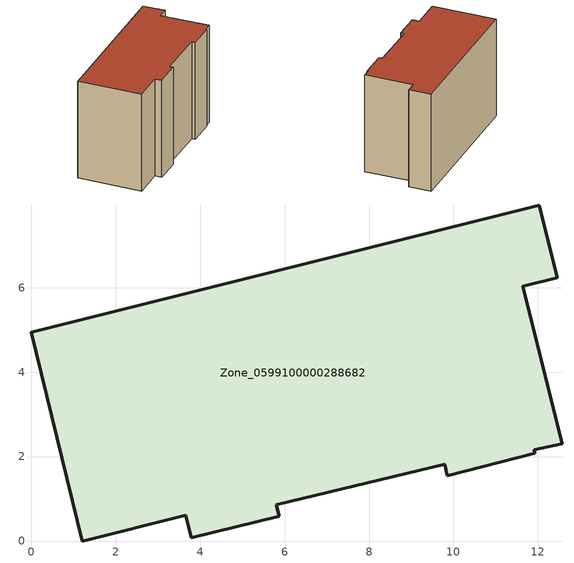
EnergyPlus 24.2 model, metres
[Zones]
Zone_0599100000288682
 floor ground (C_G): 11.64,6.04 12.57,2.31 11.91,2.17 11.93,2.08 9.85,1.55 9.79,1.82 5.8,0.86 5.87,0.59 3.79,0.07 3.65,0.61 1.21,0 0,4.94 12.03,7.96 12.46,6.24 z0
 wall outside (C_F): 12.46,6.24 12.03,7.96 0,4.94 1.21,0 3.65,0.61 3.79,0.07 5.87,0.59 5.8,0.86 9.79,1.82 9.85,1.55 11.93,2.08 11.91,2.17 12.57,2.31 11.64,6.04 12.46,6.24 z0:8.06
 roof outside (C_R): 12.57,2.31 11.64,6.04 12.46,6.24 12.03,7.96 0,4.94 1.21,0 3.65,0.61 3.79,0.07 5.87,0.59 5.8,0.86 9.79,1.82 9.85,1.55 11.93,2.08 11.91,2.17 z8.06
[BUILDING]
Pand.0599100000288682: North Axis=0; Terrain=City; Loads Convergence Tolerance Value=0.04; Temperature Convergence Tolerance Value=0.4; Solar Distribution=FullExterior; Maximum Number of Warmup Days=25; Minimum Number of Warmup Days=1
[Site:Location]
Rotterdam.The.Hague.AP_ZH_NLD Design_Conditions: Latitude=51.96; Longitude=4.45; Time Zone=1; Elevation=-4.5
[SITE:GROUNDTEMPERATURE:BUILDINGSURFACE]
18, 18, 18, 18, 18, 18, 18, 18, 18, 18, 18, 18
[MATERIAL] Thermal Absorptance=0.9; Solar Absorptance=0.7; Visible Absorptance=0.7
Name | Roughness | Thickness | Conductivity | Density | Specific Heat
G.TI.1975-1991 | MediumSmooth | 0.15 | 0.288461 | 540 | 1210
F.TI.1975-1991 | Rough | 0.3 | 0.230769 | 1920 | 840
R.TI.1975-1991 | MediumRough | 0.2 | 0.153846 | 1500 | 1000
[CONSTRUCTION]
C_G: G.TI.1975-1991
C_F: F.TI.1975-1991
C_R: R.TI.1975-1991
[ZONE]
Zone_0599100000288682: Type=1; Multiplier=1; Ceiling Height=Autocalculate; Volume=Autocalculate; Floor Area=autocalculate; Part of Total Floor Area=Yes
[ZONEINFILTRATION:DESIGNFLOWRATE]
Infil_Zone_0599100000288682: Zone or ZoneList or Space or SpaceList=Zone_0599100000288682; Schedule=AlwaysOn; Design Flow Rate Calculation Method=Flow/Area; Flow Rate per Floor Area=0.003; Constant Term Coefficient=1; Temperature Term Coefficient=0; Velocity Term Coefficient=0; Velocity Squared Term Coefficient=0
[HVACTEMPLATE:ZONE:IDEALLOADSAIRSYSTEM]
Zone_0599100000288682: Maximum Heating Supply Air Temperature=50; Minimum Cooling Supply Air Temperature=13; Maximum Heating Supply Air Humidity Ratio=0.0156; Minimum Cooling Supply Air Humidity Ratio=0.0077; Heating Limit=NoLimit; Cooling Limit=NoLimit; Dehumidification Control Type=ConstantSensibleHeatRatio; Cooling Sensible Heat Ratio=0.7; Dehumidification Setpoint=60; Humidification Control Type=None; Humidification Setpoint=30; Outdoor Air Method=None; Outdoor Air Flow Rate per Person=0.00944; Outdoor Air Flow Rate per Zone Floor Area=0; Outdoor Air Flow Rate per Zone=0; Demand Controlled Ventilation Type=None; Outdoor Air Economizer Type=NoEconomizer; Heat Recovery Type=None; Sensible Heat Recovery Effectiveness=0.7; Latent Heat Recovery Effectiveness=0.65
[ZONECONTROL:THERMOSTAT]
ThermostatControl_Zone_0599100000288682: Zone or ZoneList=Zone_0599100000288682; Control Type Schedule=DualSetpointControlType; Control 1=Thermostat_Zone_0599100000288682; Temperature Difference Between Cutout And Setpoint=0
[THERMOSTATSETPOINT:DUALSETPOINT]
Thermostat_Zone_0599100000288682: Heating Setpoint Temperature Schedule=HeatingSetpoint_Zone_0599100000288682; Cooling Setpoint Temperature Schedule=CoolingSetpoint_Zone_0599100000288682
[SCHEDULE:COMPACT]
HeatingSetpoint_Zone_0599100000288682: Through: 12/31, For: AllDays, Until: 24:00, 21
CoolingSetpoint_Zone_0599100000288682: Through: 12/31, For: AllDays, Until: 24:00, 24
DualSetpointControlType: Through: 12/31, For: AllDays, Until: 24:00, 4
AlwaysOn: Through: 12/31, For: AllDays, Until: 24:00, 1
